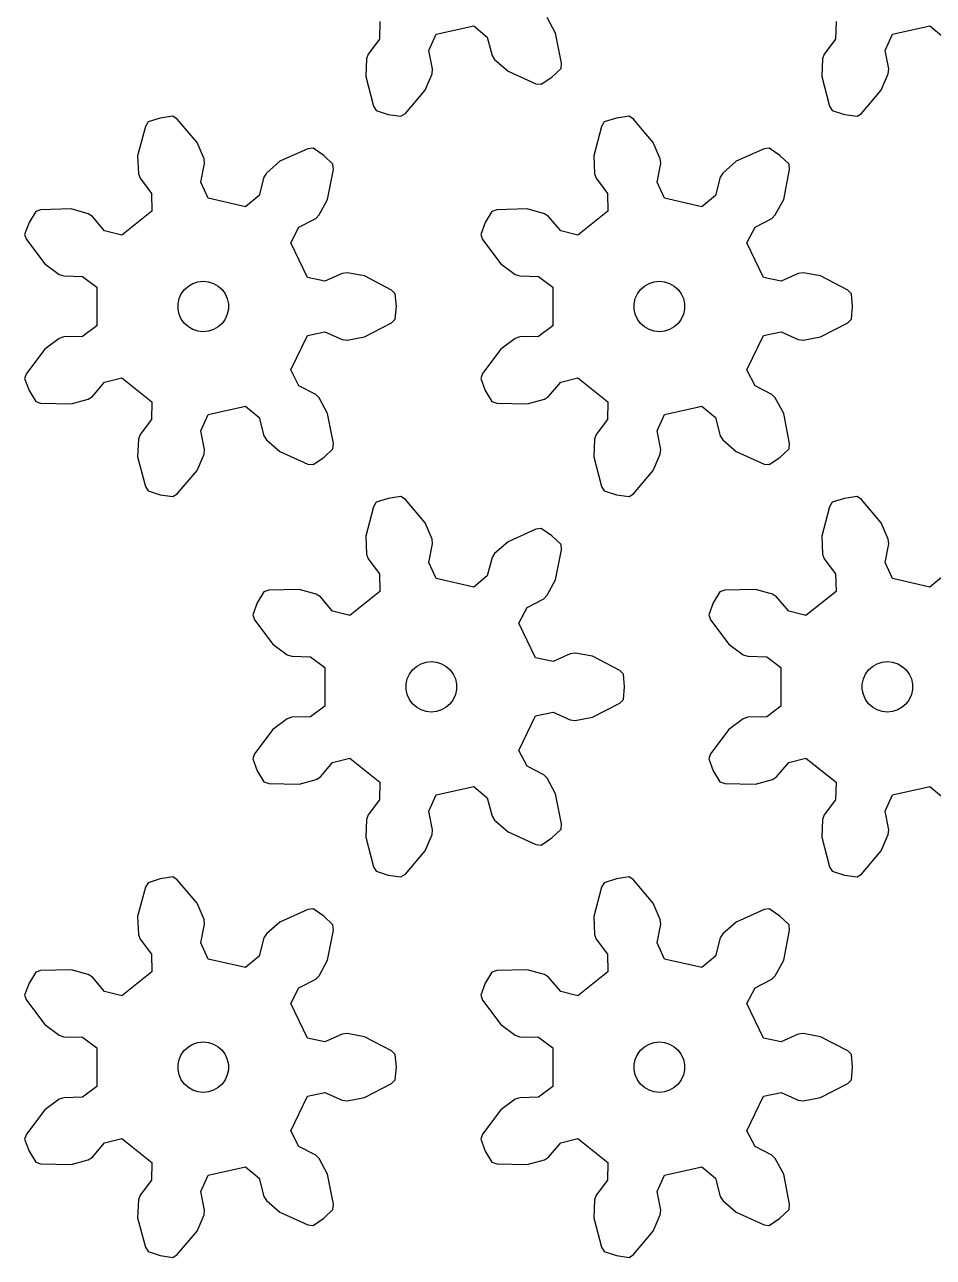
# Model space of a CAD drawing. Extents: x 0 to 211, y 0 to 225.
# Drawn here: x 0 to 53.9, y 0 to 73.1 of the extents above; entities that cross this region are included whole.
import ezdxf

# ---------------------------------------------------------------- set-up
doc = ezdxf.new("R2010")
doc.units = 0

msp = doc.modelspace()

# ---------------------------------------------------------------- linework, layer by layer
for p, q in [((21.068, 73.268), (21.041, 72.214)), ((31.492, 72.566), (30.994, 73.492)), ((48.119, 73.268), (48.091, 72.214)), ((23.979, 71.544), (24.412, 72.505)), ((24.412, 72.505), (26.632, 73.012)), ((26.632, 73.012), (27.439, 72.334)), ((31.842, 70.787), (31.492, 72.566)), ((51.029, 71.544), (51.462, 72.505)), ((51.462, 72.505), (53.682, 73.012)), ((53.682, 73.012), (54.489, 72.334)), ((21.041, 72.214), (20.371, 71.32)), ((27.439, 72.334), (27.721, 71.252)), ((48.091, 72.214), (47.421, 71.32)), ((20.273, 71.045), (20.226, 69.994)), ((20.371, 71.32), (20.273, 71.045)), ((24.195, 70.447), (23.979, 71.544)), ((27.721, 71.252), (27.874, 71.004)), ((27.874, 71.004), (28.666, 70.312)), ((47.323, 71.045), (47.276, 69.994)), ((47.421, 71.32), (47.323, 71.045)), ((51.245, 70.447), (51.029, 71.544)), ((23.75, 69.19), (24.164, 70.157)), ((24.164, 70.157), (24.195, 70.447)), ((28.666, 70.312), (30.323, 69.575)), ((31.261, 69.957), (31.81, 70.482)), ((31.81, 70.482), (31.842, 70.787)), ((50.8, 69.19), (51.214, 70.157)), ((51.214, 70.157), (51.245, 70.447)), ((20.226, 69.994), (20.683, 68.24)), ((30.323, 69.575), (30.627, 69.539)), ((30.627, 69.539), (31.261, 69.957)), ((47.276, 69.994), (47.733, 68.24)), ((22.577, 67.808), (23.75, 69.19)), ((49.628, 67.808), (50.8, 69.19)), ((20.683, 68.24), (20.844, 67.979)), ((20.844, 67.979), (21.566, 67.745)), ((47.733, 68.24), (47.895, 67.979)), ((47.895, 67.979), (48.617, 67.745)), ((7.319, 67.306), (7.158, 67.045)), ((8.041, 67.541), (7.319, 67.306)), ((8.794, 67.643), (8.041, 67.541)), ((9.052, 67.478), (8.794, 67.643)), ((10.225, 66.095), (9.052, 67.478)), ((21.566, 67.745), (22.319, 67.643)), ((22.319, 67.643), (22.577, 67.808)), ((34.369, 67.306), (34.208, 67.045)), ((35.092, 67.541), (34.369, 67.306)), ((35.844, 67.643), (35.092, 67.541)), ((36.103, 67.478), (35.844, 67.643)), ((37.275, 66.095), (36.103, 67.478)), ((48.617, 67.745), (49.369, 67.643)), ((49.369, 67.643), (49.628, 67.808)), ((7.158, 67.045), (6.701, 65.291)), ((34.208, 67.045), (33.751, 65.291)), ((10.639, 65.128), (10.225, 66.095)), ((37.689, 65.128), (37.275, 66.095)), ((6.701, 65.291), (6.748, 64.24)), ((10.669, 64.838), (10.639, 65.128)), ((16.798, 65.71), (15.141, 64.973)), ((17.102, 65.746), (16.798, 65.71)), ((17.736, 65.328), (17.102, 65.746)), ((18.285, 64.803), (17.736, 65.328)), ((33.751, 65.291), (33.798, 64.24)), ((37.72, 64.838), (37.689, 65.128)), ((43.848, 65.71), (42.192, 64.973)), ((44.152, 65.746), (43.848, 65.71)), ((44.786, 65.328), (44.152, 65.746)), ((45.335, 64.803), (44.786, 65.328)), ((10.454, 63.741), (10.669, 64.838)), ((15.141, 64.973), (14.349, 64.281)), ((17.967, 62.72), (18.317, 64.498)), ((18.317, 64.498), (18.285, 64.803)), ((37.504, 63.741), (37.72, 64.838)), ((42.192, 64.973), (41.399, 64.281)), ((45.018, 62.72), (45.367, 64.498)), ((45.367, 64.498), (45.335, 64.803)), ((6.748, 64.24), (6.846, 63.966)), ((6.846, 63.966), (7.516, 63.071)), ((10.887, 62.78), (10.454, 63.741)), ((14.195, 64.034), (13.914, 62.952)), ((14.349, 64.281), (14.195, 64.034)), ((33.798, 64.24), (33.896, 63.966)), ((33.896, 63.966), (34.566, 63.071)), ((37.937, 62.78), (37.504, 63.741)), ((41.246, 64.034), (40.964, 62.952)), ((41.399, 64.281), (41.246, 64.034)), ((7.516, 63.071), (7.543, 62.017)), ((13.914, 62.952), (13.107, 62.273)), ((34.566, 63.071), (34.594, 62.017)), ((40.964, 62.952), (40.157, 62.273)), ((2.758, 62.147), (0.946, 62.092)), ((3.773, 61.867), (2.758, 62.147)), ((13.107, 62.273), (10.887, 62.78)), ((17.469, 61.793), (17.967, 62.72)), ((29.809, 62.147), (27.997, 62.092)), ((30.823, 61.867), (29.809, 62.147)), ((40.157, 62.273), (37.937, 62.78)), ((44.519, 61.793), (45.018, 62.72)), ((0.656, 61.993), (0.267, 61.341)), ((0.946, 62.092), (0.656, 61.993)), ((4.018, 61.711), (3.773, 61.867)), ((4.741, 60.858), (4.018, 61.711)), ((7.543, 62.017), (5.763, 60.597)), ((16.27, 61.073), (17.262, 61.588)), ((17.262, 61.588), (17.469, 61.793)), ((27.707, 61.993), (27.317, 61.341)), ((27.997, 62.092), (27.707, 61.993)), ((31.069, 61.711), (30.823, 61.867)), ((31.792, 60.858), (31.069, 61.711)), ((34.594, 62.017), (32.813, 60.597)), ((43.32, 61.073), (44.312, 61.588)), ((44.312, 61.588), (44.519, 61.793)), ((0.267, 61.341), (0, 60.63)), ((5.763, 60.597), (4.741, 60.858)), ((15.788, 60.135), (16.27, 61.073)), ((27.317, 61.341), (27.05, 60.63)), ((32.813, 60.597), (31.792, 60.858)), ((42.838, 60.135), (43.32, 61.073)), ((0, 60.63), (0.103, 60.341)), ((0.103, 60.341), (1.19, 58.89)), ((16.776, 58.084), (15.788, 60.135)), ((27.05, 60.63), (27.154, 60.341)), ((27.154, 60.341), (28.24, 58.89)), ((43.826, 58.084), (42.838, 60.135)), ((1.19, 58.89), (2.041, 58.272)), ((28.24, 58.89), (29.091, 58.272)), ((2.041, 58.272), (2.317, 58.177)), ((2.317, 58.177), (3.434, 58.143)), ((3.434, 58.143), (4.275, 57.507)), ((9.709, 57.582), (9.981, 57.739)), ((9.981, 57.739), (10.279, 57.836)), ((10.279, 57.836), (10.591, 57.869)), ((10.591, 57.869), (10.903, 57.836)), ((10.903, 57.836), (11.201, 57.739)), ((11.201, 57.739), (11.473, 57.582)), ((17.809, 57.876), (16.776, 58.084)), ((18.831, 58.33), (17.809, 57.876)), ((19.12, 58.364), (18.831, 58.33)), ((20.155, 58.176), (19.12, 58.364)), ((21.764, 57.341), (20.155, 58.176)), ((29.091, 58.272), (29.367, 58.177)), ((29.367, 58.177), (30.484, 58.143)), ((30.484, 58.143), (31.325, 57.507)), ((36.76, 57.582), (37.031, 57.739)), ((37.031, 57.739), (37.33, 57.836)), ((37.33, 57.836), (37.641, 57.869)), ((37.641, 57.869), (37.953, 57.836)), ((37.953, 57.836), (38.252, 57.739)), ((38.252, 57.739), (38.523, 57.582)), ((44.86, 57.876), (43.826, 58.084)), ((45.881, 58.33), (44.86, 57.876)), ((46.171, 58.364), (45.881, 58.33)), ((47.206, 58.176), (46.171, 58.364)), ((48.814, 57.341), (47.206, 58.176)), ((4.275, 57.507), (4.275, 55.23)), ((9.165, 56.832), (9.292, 57.119)), ((9.292, 57.119), (9.476, 57.373)), ((9.476, 57.373), (9.709, 57.582)), ((11.473, 57.582), (11.706, 57.373)), ((11.706, 57.373), (11.89, 57.119)), ((11.89, 57.119), (12.018, 56.832)), ((21.982, 57.125), (21.764, 57.341)), ((22.05, 56.369), (21.982, 57.125)), ((31.325, 57.507), (31.325, 55.23)), ((36.215, 56.832), (36.342, 57.119)), ((36.342, 57.119), (36.527, 57.373)), ((36.527, 57.373), (36.76, 57.582)), ((38.523, 57.582), (38.756, 57.373)), ((38.756, 57.373), (38.94, 57.119)), ((38.94, 57.119), (39.068, 56.832)), ((49.033, 57.125), (48.814, 57.341)), ((49.101, 56.369), (49.033, 57.125)), ((9.099, 56.526), (9.165, 56.832)), ((9.099, 56.212), (9.099, 56.526)), ((12.018, 56.832), (12.083, 56.526)), ((12.083, 56.526), (12.083, 56.212)), ((21.982, 55.613), (22.05, 56.369)), ((36.15, 56.526), (36.215, 56.832)), ((36.15, 56.212), (36.15, 56.526)), ((39.068, 56.832), (39.133, 56.526)), ((39.133, 56.526), (39.133, 56.212)), ((49.033, 55.613), (49.101, 56.369)), ((9.165, 55.905), (9.099, 56.212)), ((9.292, 55.619), (9.165, 55.905)), ((9.476, 55.365), (9.292, 55.619)), ((11.89, 55.619), (11.706, 55.365)), ((12.018, 55.905), (11.89, 55.619)), ((12.083, 56.212), (12.018, 55.905)), ((21.764, 55.397), (21.982, 55.613)), ((36.215, 55.905), (36.15, 56.212)), ((36.342, 55.619), (36.215, 55.905)), ((36.527, 55.365), (36.342, 55.619)), ((38.94, 55.619), (38.756, 55.365)), ((39.068, 55.905), (38.94, 55.619)), ((39.133, 56.212), (39.068, 55.905)), ((48.814, 55.397), (49.033, 55.613)), ((4.275, 55.23), (3.434, 54.594)), ((9.709, 55.155), (9.476, 55.365)), ((9.981, 54.999), (9.709, 55.155)), ((10.279, 54.902), (9.981, 54.999)), ((10.591, 54.869), (10.279, 54.902)), ((10.903, 54.902), (10.591, 54.869)), ((11.201, 54.999), (10.903, 54.902)), ((11.473, 55.155), (11.201, 54.999)), ((11.706, 55.365), (11.473, 55.155)), ((16.776, 54.654), (17.809, 54.862)), ((17.809, 54.862), (18.831, 54.408)), ((20.155, 54.562), (21.764, 55.397)), ((31.325, 55.23), (30.484, 54.594)), ((36.76, 55.155), (36.527, 55.365)), ((37.031, 54.999), (36.76, 55.155)), ((37.33, 54.902), (37.031, 54.999)), ((37.641, 54.869), (37.33, 54.902)), ((37.953, 54.902), (37.641, 54.869)), ((38.252, 54.999), (37.953, 54.902)), ((38.523, 55.155), (38.252, 54.999)), ((38.756, 55.365), (38.523, 55.155)), ((43.826, 54.654), (44.86, 54.862)), ((44.86, 54.862), (45.881, 54.408)), ((47.206, 54.562), (48.814, 55.397)), ((2.041, 54.466), (1.19, 53.847)), ((2.317, 54.561), (2.041, 54.466)), ((3.434, 54.594), (2.317, 54.561)), ((15.788, 52.603), (16.776, 54.654)), ((18.831, 54.408), (19.12, 54.373)), ((19.12, 54.373), (20.155, 54.562)), ((29.091, 54.466), (28.24, 53.847)), ((29.367, 54.561), (29.091, 54.466)), ((30.484, 54.594), (29.367, 54.561)), ((42.838, 52.603), (43.826, 54.654)), ((45.881, 54.408), (46.171, 54.373)), ((46.171, 54.373), (47.206, 54.562)), ((1.19, 53.847), (0.103, 52.397)), ((28.24, 53.847), (27.154, 52.397)), ((0.103, 52.397), (0, 52.108)), ((0, 52.108), (0.267, 51.397)), ((4.741, 51.88), (5.763, 52.141)), ((5.763, 52.141), (7.543, 50.721)), ((16.27, 51.665), (15.788, 52.603)), ((27.154, 52.397), (27.05, 52.108)), ((27.05, 52.108), (27.317, 51.397)), ((31.792, 51.88), (32.813, 52.141)), ((32.813, 52.141), (34.594, 50.721)), ((43.32, 51.665), (42.838, 52.603)), ((0.267, 51.397), (0.656, 50.745)), ((4.018, 51.027), (4.741, 51.88)), ((17.262, 51.149), (16.27, 51.665)), ((27.317, 51.397), (27.707, 50.745)), ((31.069, 51.027), (31.792, 51.88)), ((44.312, 51.149), (43.32, 51.665)), ((0.656, 50.745), (0.946, 50.646)), ((0.946, 50.646), (2.758, 50.591)), ((2.758, 50.591), (3.773, 50.87)), ((3.773, 50.87), (4.018, 51.027)), ((7.543, 50.721), (7.516, 49.667)), ((10.887, 49.958), (13.107, 50.464)), ((13.107, 50.464), (13.914, 49.786)), ((17.469, 50.945), (17.262, 51.149)), ((17.967, 50.018), (17.469, 50.945)), ((27.707, 50.745), (27.997, 50.646)), ((27.997, 50.646), (29.809, 50.591)), ((29.809, 50.591), (30.823, 50.87)), ((30.823, 50.87), (31.069, 51.027)), ((34.594, 50.721), (34.566, 49.667)), ((37.937, 49.958), (40.157, 50.464)), ((40.157, 50.464), (40.964, 49.786)), ((44.519, 50.945), (44.312, 51.149)), ((45.018, 50.018), (44.519, 50.945)), ((10.454, 48.996), (10.887, 49.958)), ((13.914, 49.786), (14.195, 48.704)), ((18.317, 48.24), (17.967, 50.018)), ((37.504, 48.996), (37.937, 49.958)), ((40.964, 49.786), (41.246, 48.704)), ((45.367, 48.24), (45.018, 50.018)), ((7.516, 49.667), (6.846, 48.772)), ((10.669, 47.899), (10.454, 48.996)), ((34.566, 49.667), (33.896, 48.772)), ((37.72, 47.899), (37.504, 48.996)), ((6.748, 48.498), (6.701, 47.447)), ((6.846, 48.772), (6.748, 48.498)), ((14.195, 48.704), (14.349, 48.456)), ((14.349, 48.456), (15.141, 47.765)), ((18.285, 47.934), (18.317, 48.24)), ((33.798, 48.498), (33.751, 47.447)), ((33.896, 48.772), (33.798, 48.498)), ((41.246, 48.704), (41.399, 48.456)), ((41.399, 48.456), (42.192, 47.765)), ((45.335, 47.934), (45.367, 48.24)), ((10.225, 46.642), (10.639, 47.61)), ((10.639, 47.61), (10.669, 47.899)), ((15.141, 47.765), (16.798, 47.028)), ((17.736, 47.41), (18.285, 47.934)), ((37.275, 46.642), (37.689, 47.61)), ((37.689, 47.61), (37.72, 47.899)), ((42.192, 47.765), (43.848, 47.028)), ((44.786, 47.41), (45.335, 47.934)), ((6.701, 47.447), (7.158, 45.693)), ((16.798, 47.028), (17.102, 46.991)), ((17.102, 46.991), (17.736, 47.41)), ((33.751, 47.447), (34.208, 45.693)), ((43.848, 47.028), (44.152, 46.991)), ((44.152, 46.991), (44.786, 47.41)), ((9.052, 45.26), (10.225, 46.642)), ((36.103, 45.26), (37.275, 46.642)), ((7.158, 45.693), (7.319, 45.432)), ((7.319, 45.432), (8.041, 45.197)), ((34.208, 45.693), (34.369, 45.432)), ((34.369, 45.432), (35.092, 45.197)), ((8.041, 45.197), (8.794, 45.095)), ((8.794, 45.095), (9.052, 45.26)), ((20.844, 44.759), (20.683, 44.498)), ((21.566, 44.993), (20.844, 44.759)), ((22.319, 45.095), (21.566, 44.993)), ((22.577, 44.93), (22.319, 45.095)), ((23.75, 43.548), (22.577, 44.93)), ((35.092, 45.197), (35.844, 45.095)), ((35.844, 45.095), (36.103, 45.26)), ((47.895, 44.759), (47.733, 44.498)), ((48.617, 44.993), (47.895, 44.759)), ((49.369, 45.095), (48.617, 44.993)), ((49.628, 44.93), (49.369, 45.095)), ((50.8, 43.548), (49.628, 44.93)), ((20.683, 44.498), (20.226, 42.744)), ((47.733, 44.498), (47.276, 42.744)), ((24.164, 42.581), (23.75, 43.548)), ((30.323, 43.162), (28.666, 42.426)), ((30.627, 43.199), (30.323, 43.162)), ((31.261, 42.78), (30.627, 43.199)), ((51.214, 42.581), (50.8, 43.548)), ((20.226, 42.744), (20.273, 41.693)), ((24.195, 42.291), (24.164, 42.581)), ((28.666, 42.426), (27.874, 41.734)), ((31.81, 42.256), (31.261, 42.78)), ((47.276, 42.744), (47.323, 41.693)), ((51.245, 42.291), (51.214, 42.581)), ((20.273, 41.693), (20.371, 41.418)), ((23.979, 41.194), (24.195, 42.291)), ((27.874, 41.734), (27.721, 41.486)), ((31.492, 40.172), (31.842, 41.951)), ((31.842, 41.951), (31.81, 42.256)), ((47.323, 41.693), (47.421, 41.418)), ((51.029, 41.194), (51.245, 42.291)), ((20.371, 41.418), (21.041, 40.523)), ((24.412, 40.233), (23.979, 41.194)), ((27.721, 41.486), (27.439, 40.404)), ((47.421, 41.418), (48.091, 40.523)), ((51.462, 40.233), (51.029, 41.194)), ((21.041, 40.523), (21.068, 39.469)), ((26.632, 39.726), (24.412, 40.233)), ((27.439, 40.404), (26.632, 39.726)), ((48.091, 40.523), (48.119, 39.469)), ((53.682, 39.726), (51.462, 40.233)), ((54.489, 40.404), (53.682, 39.726)), ((14.472, 39.544), (14.181, 39.445)), ((16.283, 39.599), (14.472, 39.544)), ((17.298, 39.32), (16.283, 39.599)), ((21.068, 39.469), (19.288, 38.05)), ((30.994, 39.245), (31.492, 40.172)), ((41.522, 39.544), (41.232, 39.445)), ((43.334, 39.599), (41.522, 39.544)), ((44.348, 39.32), (43.334, 39.599)), ((48.119, 39.469), (46.338, 38.05)), ((13.792, 38.793), (13.525, 38.082)), ((14.181, 39.445), (13.792, 38.793)), ((17.543, 39.163), (17.298, 39.32)), ((18.267, 38.311), (17.543, 39.163)), ((29.795, 38.525), (30.787, 39.041)), ((30.787, 39.041), (30.994, 39.245)), ((40.842, 38.793), (40.575, 38.082)), ((41.232, 39.445), (40.842, 38.793)), ((44.594, 39.163), (44.348, 39.32)), ((45.317, 38.311), (44.594, 39.163)), ((13.525, 38.082), (13.629, 37.794)), ((19.288, 38.05), (18.267, 38.311)), ((29.313, 37.588), (29.795, 38.525)), ((40.575, 38.082), (40.679, 37.794)), ((46.338, 38.05), (45.317, 38.311)), ((13.629, 37.794), (14.715, 36.343)), ((30.301, 35.536), (29.313, 37.588)), ((40.679, 37.794), (41.765, 36.343)), ((14.715, 36.343), (15.566, 35.724)), ((32.645, 35.817), (32.356, 35.782)), ((33.68, 35.629), (32.645, 35.817)), ((41.765, 36.343), (42.616, 35.724)), ((15.566, 35.724), (15.842, 35.63)), ((15.842, 35.63), (16.959, 35.596)), ((16.959, 35.596), (17.8, 34.96)), ((23.235, 35.035), (23.506, 35.192)), ((23.506, 35.192), (23.804, 35.289)), ((23.804, 35.289), (24.116, 35.321)), ((24.116, 35.321), (24.428, 35.289)), ((24.428, 35.289), (24.726, 35.192)), ((24.726, 35.192), (24.998, 35.035)), ((31.335, 35.328), (30.301, 35.536)), ((32.356, 35.782), (31.335, 35.328)), ((35.289, 34.793), (33.68, 35.629)), ((42.616, 35.724), (42.892, 35.63)), ((42.892, 35.63), (44.009, 35.596)), ((44.009, 35.596), (44.85, 34.96)), ((50.285, 35.035), (50.557, 35.192)), ((50.557, 35.192), (50.855, 35.289)), ((50.855, 35.289), (51.167, 35.321)), ((51.167, 35.321), (51.478, 35.289)), ((51.478, 35.289), (51.777, 35.192)), ((51.777, 35.192), (52.048, 35.035)), ((17.8, 34.96), (17.8, 32.683)), ((22.69, 34.285), (22.817, 34.571)), ((22.817, 34.571), (23.002, 34.825)), ((23.002, 34.825), (23.235, 35.035)), ((24.998, 35.035), (25.231, 34.825)), ((25.231, 34.825), (25.415, 34.571)), ((25.415, 34.571), (25.543, 34.285)), ((35.507, 34.578), (35.289, 34.793)), ((35.575, 33.821), (35.507, 34.578)), ((44.85, 34.96), (44.85, 32.683)), ((49.74, 34.285), (49.868, 34.571)), ((49.868, 34.571), (50.052, 34.825)), ((50.052, 34.825), (50.285, 35.035)), ((52.048, 35.035), (52.281, 34.825)), ((52.281, 34.825), (52.466, 34.571)), ((52.466, 34.571), (52.593, 34.285)), ((22.625, 33.978), (22.69, 34.285)), ((22.625, 33.665), (22.625, 33.978)), ((22.69, 33.358), (22.625, 33.665)), ((25.543, 34.285), (25.608, 33.978)), ((25.608, 33.665), (25.543, 33.358)), ((25.608, 33.978), (25.608, 33.665)), ((35.507, 33.065), (35.575, 33.821)), ((49.675, 33.978), (49.74, 34.285)), ((49.675, 33.665), (49.675, 33.978)), ((49.74, 33.358), (49.675, 33.665)), ((52.593, 34.285), (52.658, 33.978)), ((52.658, 33.665), (52.593, 33.358)), ((52.658, 33.978), (52.658, 33.665)), ((22.817, 33.071), (22.69, 33.358)), ((23.002, 32.818), (22.817, 33.071)), ((25.415, 33.071), (25.231, 32.818)), ((25.543, 33.358), (25.415, 33.071)), ((35.289, 32.85), (35.507, 33.065)), ((49.868, 33.071), (49.74, 33.358)), ((50.052, 32.818), (49.868, 33.071)), ((52.466, 33.071), (52.281, 32.818)), ((52.593, 33.358), (52.466, 33.071)), ((17.8, 32.683), (16.959, 32.047)), ((23.235, 32.608), (23.002, 32.818)), ((23.506, 32.451), (23.235, 32.608)), ((23.804, 32.354), (23.506, 32.451)), ((24.116, 32.321), (23.804, 32.354)), ((24.428, 32.354), (24.116, 32.321)), ((24.726, 32.451), (24.428, 32.354)), ((24.998, 32.608), (24.726, 32.451)), ((25.231, 32.818), (24.998, 32.608)), ((30.301, 32.107), (31.335, 32.315)), ((31.335, 32.315), (32.356, 31.86)), ((33.68, 32.014), (35.289, 32.85)), ((44.85, 32.683), (44.009, 32.047)), ((50.285, 32.608), (50.052, 32.818)), ((50.557, 32.451), (50.285, 32.608)), ((50.855, 32.354), (50.557, 32.451)), ((51.167, 32.321), (50.855, 32.354)), ((51.478, 32.354), (51.167, 32.321)), ((51.777, 32.451), (51.478, 32.354)), ((52.048, 32.608), (51.777, 32.451)), ((52.281, 32.818), (52.048, 32.608)), ((15.566, 31.919), (14.715, 31.3)), ((15.842, 32.013), (15.566, 31.919)), ((16.959, 32.047), (15.842, 32.013)), ((29.313, 30.055), (30.301, 32.107)), ((32.356, 31.86), (32.645, 31.826)), ((32.645, 31.826), (33.68, 32.014)), ((42.616, 31.919), (41.765, 31.3)), ((42.892, 32.013), (42.616, 31.919)), ((44.009, 32.047), (42.892, 32.013)), ((14.715, 31.3), (13.629, 29.849)), ((41.765, 31.3), (40.679, 29.849)), ((29.795, 29.117), (29.313, 30.055)), ((13.629, 29.849), (13.525, 29.56)), ((13.525, 29.56), (13.792, 28.849)), ((17.543, 28.48), (18.267, 29.332)), ((18.267, 29.332), (19.288, 29.593)), ((19.288, 29.593), (21.068, 28.173)), ((40.679, 29.849), (40.575, 29.56)), ((40.575, 29.56), (40.842, 28.849)), ((44.594, 28.48), (45.317, 29.332)), ((45.317, 29.332), (46.338, 29.593)), ((46.338, 29.593), (48.119, 28.173)), ((13.792, 28.849), (14.181, 28.198)), ((30.787, 28.602), (29.795, 29.117)), ((30.994, 28.397), (30.787, 28.602)), ((40.842, 28.849), (41.232, 28.198)), ((14.181, 28.198), (14.472, 28.098)), ((14.472, 28.098), (16.283, 28.043)), ((16.283, 28.043), (17.298, 28.323)), ((17.298, 28.323), (17.543, 28.48)), ((21.068, 28.173), (21.041, 27.119)), ((24.412, 27.41), (26.632, 27.917)), ((26.632, 27.917), (27.439, 27.238)), ((31.492, 27.471), (30.994, 28.397)), ((41.232, 28.198), (41.522, 28.098)), ((41.522, 28.098), (43.334, 28.043)), ((43.334, 28.043), (44.348, 28.323)), ((44.348, 28.323), (44.594, 28.48)), ((48.119, 28.173), (48.091, 27.119)), ((51.462, 27.41), (53.682, 27.917)), ((53.682, 27.917), (54.489, 27.238)), ((21.041, 27.119), (20.371, 26.225)), ((23.979, 26.449), (24.412, 27.41)), ((27.439, 27.238), (27.721, 26.157)), ((31.842, 25.692), (31.492, 27.471)), ((48.091, 27.119), (47.421, 26.225)), ((51.029, 26.449), (51.462, 27.41)), ((24.195, 25.352), (23.979, 26.449)), ((51.245, 25.352), (51.029, 26.449)), ((20.273, 25.95), (20.226, 24.899)), ((20.371, 26.225), (20.273, 25.95)), ((27.721, 26.157), (27.874, 25.909)), ((27.874, 25.909), (28.666, 25.217)), ((31.81, 25.387), (31.842, 25.692)), ((47.323, 25.95), (47.276, 24.899)), ((47.421, 26.225), (47.323, 25.95)), ((20.226, 24.899), (20.683, 23.145)), ((23.75, 24.095), (24.164, 25.062)), ((24.164, 25.062), (24.195, 25.352)), ((28.666, 25.217), (30.323, 24.48)), ((30.627, 24.444), (31.261, 24.862)), ((31.261, 24.862), (31.81, 25.387)), ((47.276, 24.899), (47.733, 23.145)), ((50.8, 24.095), (51.214, 25.062)), ((51.214, 25.062), (51.245, 25.352)), ((30.323, 24.48), (30.627, 24.444)), ((22.577, 22.713), (23.75, 24.095)), ((49.628, 22.713), (50.8, 24.095)), ((20.683, 23.145), (20.844, 22.884)), ((20.844, 22.884), (21.566, 22.649)), ((22.319, 22.548), (22.577, 22.713)), ((47.733, 23.145), (47.895, 22.884)), ((47.895, 22.884), (48.617, 22.649)), ((49.369, 22.548), (49.628, 22.713)), ((7.158, 21.95), (6.701, 20.196)), ((7.319, 22.211), (7.158, 21.95)), ((8.041, 22.446), (7.319, 22.211)), ((8.794, 22.548), (8.041, 22.446)), ((9.052, 22.383), (8.794, 22.548)), ((10.225, 21), (9.052, 22.383)), ((21.566, 22.649), (22.319, 22.548)), ((34.208, 21.95), (33.751, 20.196)), ((34.369, 22.211), (34.208, 21.95)), ((35.092, 22.446), (34.369, 22.211)), ((35.844, 22.548), (35.092, 22.446)), ((36.103, 22.383), (35.844, 22.548)), ((37.275, 21), (36.103, 22.383)), ((48.617, 22.649), (49.369, 22.548)), ((10.639, 20.033), (10.225, 21)), ((16.798, 20.615), (15.141, 19.878)), ((17.102, 20.651), (16.798, 20.615)), ((17.736, 20.233), (17.102, 20.651)), ((37.689, 20.033), (37.275, 21)), ((43.848, 20.615), (42.192, 19.878)), ((44.152, 20.651), (43.848, 20.615)), ((44.786, 20.233), (44.152, 20.651)), ((6.701, 20.196), (6.748, 19.145)), ((10.454, 18.646), (10.669, 19.743)), ((10.669, 19.743), (10.639, 20.033)), ((15.141, 19.878), (14.349, 19.186)), ((18.285, 19.708), (17.736, 20.233)), ((33.751, 20.196), (33.798, 19.145)), ((37.504, 18.646), (37.72, 19.743)), ((37.72, 19.743), (37.689, 20.033)), ((42.192, 19.878), (41.399, 19.186)), ((45.335, 19.708), (44.786, 20.233)), ((6.748, 19.145), (6.846, 18.871)), ((14.349, 19.186), (14.195, 18.938)), ((17.967, 17.624), (18.317, 19.403)), ((18.317, 19.403), (18.285, 19.708)), ((33.798, 19.145), (33.896, 18.871)), ((41.399, 19.186), (41.246, 18.938)), ((45.018, 17.624), (45.367, 19.403)), ((45.367, 19.403), (45.335, 19.708)), ((6.846, 18.871), (7.516, 17.976)), ((10.887, 17.685), (10.454, 18.646)), ((14.195, 18.938), (13.914, 17.857)), ((33.896, 18.871), (34.566, 17.976)), ((37.937, 17.685), (37.504, 18.646)), ((41.246, 18.938), (40.964, 17.857)), ((7.516, 17.976), (7.543, 16.922)), ((13.107, 17.178), (10.887, 17.685)), ((13.914, 17.857), (13.107, 17.178)), ((17.469, 16.698), (17.967, 17.624)), ((34.566, 17.976), (34.594, 16.922)), ((40.157, 17.178), (37.937, 17.685)), ((40.964, 17.857), (40.157, 17.178)), ((44.519, 16.698), (45.018, 17.624)), ((0.656, 16.898), (0.267, 16.246)), ((0.946, 16.997), (0.656, 16.898)), ((2.758, 17.052), (0.946, 16.997)), ((3.773, 16.772), (2.758, 17.052)), ((7.543, 16.922), (5.763, 15.502)), ((27.707, 16.898), (27.317, 16.246)), ((27.997, 16.997), (27.707, 16.898)), ((29.809, 17.052), (27.997, 16.997)), ((30.823, 16.772), (29.809, 17.052)), ((34.594, 16.922), (32.813, 15.502)), ((0.267, 16.246), (0, 15.535)), ((4.018, 16.616), (3.773, 16.772)), ((4.741, 15.763), (4.018, 16.616)), ((16.27, 15.978), (17.262, 16.493)), ((17.262, 16.493), (17.469, 16.698)), ((27.317, 16.246), (27.05, 15.535)), ((31.069, 16.616), (30.823, 16.772)), ((31.792, 15.763), (31.069, 16.616)), ((43.32, 15.978), (44.312, 16.493)), ((44.312, 16.493), (44.519, 16.698)), ((0, 15.535), (0.103, 15.246)), ((5.763, 15.502), (4.741, 15.763)), ((15.788, 15.04), (16.27, 15.978)), ((27.05, 15.535), (27.154, 15.246)), ((32.813, 15.502), (31.792, 15.763)), ((42.838, 15.04), (43.32, 15.978)), ((0.103, 15.246), (1.19, 13.795)), ((16.776, 12.988), (15.788, 15.04)), ((27.154, 15.246), (28.24, 13.795)), ((43.826, 12.988), (42.838, 15.04)), ((1.19, 13.795), (2.041, 13.176)), ((2.041, 13.176), (2.317, 13.082)), ((18.831, 13.235), (17.809, 12.78)), ((19.12, 13.269), (18.831, 13.235)), ((20.155, 13.081), (19.12, 13.269)), ((28.24, 13.795), (29.091, 13.176)), ((29.091, 13.176), (29.367, 13.082)), ((45.881, 13.235), (44.86, 12.78)), ((46.171, 13.269), (45.881, 13.235)), ((47.206, 13.081), (46.171, 13.269)), ((2.317, 13.082), (3.434, 13.048)), ((3.434, 13.048), (4.275, 12.412)), ((9.476, 12.277), (9.709, 12.487)), ((9.709, 12.487), (9.981, 12.644)), ((9.981, 12.644), (10.279, 12.741)), ((10.279, 12.741), (10.591, 12.774)), ((10.591, 12.774), (10.903, 12.741)), ((10.903, 12.741), (11.201, 12.644)), ((11.201, 12.644), (11.473, 12.487)), ((11.473, 12.487), (11.706, 12.277)), ((17.809, 12.78), (16.776, 12.988)), ((21.764, 12.245), (20.155, 13.081)), ((29.367, 13.082), (30.484, 13.048)), ((30.484, 13.048), (31.325, 12.412)), ((36.527, 12.277), (36.76, 12.487)), ((36.76, 12.487), (37.031, 12.644)), ((37.031, 12.644), (37.33, 12.741)), ((37.33, 12.741), (37.641, 12.774)), ((37.641, 12.774), (37.953, 12.741)), ((37.953, 12.741), (38.252, 12.644)), ((38.252, 12.644), (38.523, 12.487)), ((38.523, 12.487), (38.756, 12.277)), ((44.86, 12.78), (43.826, 12.988)), ((48.814, 12.245), (47.206, 13.081)), ((4.275, 12.412), (4.275, 10.135)), ((9.099, 11.431), (9.165, 11.737)), ((9.165, 11.737), (9.292, 12.024)), ((9.292, 12.024), (9.476, 12.277)), ((11.706, 12.277), (11.89, 12.024)), ((11.89, 12.024), (12.018, 11.737)), ((12.018, 11.737), (12.083, 11.431)), ((21.982, 12.03), (21.764, 12.245)), ((22.05, 11.274), (21.982, 12.03)), ((31.325, 12.412), (31.325, 10.135)), ((36.15, 11.431), (36.215, 11.737)), ((36.215, 11.737), (36.342, 12.024)), ((36.342, 12.024), (36.527, 12.277)), ((38.756, 12.277), (38.94, 12.024)), ((38.94, 12.024), (39.068, 11.737)), ((39.068, 11.737), (39.133, 11.431)), ((49.033, 12.03), (48.814, 12.245)), ((49.101, 11.274), (49.033, 12.03)), ((9.099, 11.117), (9.099, 11.431)), ((9.165, 10.81), (9.099, 11.117)), ((12.083, 11.117), (12.018, 10.81)), ((12.083, 11.431), (12.083, 11.117)), ((21.982, 10.518), (22.05, 11.274)), ((36.15, 11.117), (36.15, 11.431)), ((36.215, 10.81), (36.15, 11.117)), ((39.133, 11.117), (39.068, 10.81)), ((39.133, 11.431), (39.133, 11.117)), ((49.033, 10.518), (49.101, 11.274)), ((9.292, 10.524), (9.165, 10.81)), ((9.476, 10.27), (9.292, 10.524)), ((9.709, 10.06), (9.476, 10.27)), ((11.706, 10.27), (11.473, 10.06)), ((11.89, 10.524), (11.706, 10.27)), ((12.018, 10.81), (11.89, 10.524)), ((20.155, 9.466), (21.764, 10.302)), ((21.764, 10.302), (21.982, 10.518)), ((36.342, 10.524), (36.215, 10.81)), ((36.527, 10.27), (36.342, 10.524)), ((36.76, 10.06), (36.527, 10.27)), ((38.756, 10.27), (38.523, 10.06)), ((38.94, 10.524), (38.756, 10.27)), ((39.068, 10.81), (38.94, 10.524)), ((47.206, 9.466), (48.814, 10.302)), ((48.814, 10.302), (49.033, 10.518)), ((4.275, 10.135), (3.434, 9.499)), ((9.981, 9.903), (9.709, 10.06)), ((10.279, 9.807), (9.981, 9.903)), ((10.591, 9.774), (10.279, 9.807)), ((10.903, 9.807), (10.591, 9.774)), ((11.201, 9.903), (10.903, 9.807)), ((11.473, 10.06), (11.201, 9.903)), ((15.788, 7.507), (16.776, 9.559)), ((16.776, 9.559), (17.809, 9.767)), ((17.809, 9.767), (18.831, 9.313)), ((31.325, 10.135), (30.484, 9.499)), ((37.031, 9.903), (36.76, 10.06)), ((37.33, 9.807), (37.031, 9.903)), ((37.641, 9.774), (37.33, 9.807)), ((37.953, 9.807), (37.641, 9.774)), ((38.252, 9.903), (37.953, 9.807)), ((38.523, 10.06), (38.252, 9.903)), ((42.838, 7.507), (43.826, 9.559)), ((43.826, 9.559), (44.86, 9.767)), ((44.86, 9.767), (45.881, 9.313)), ((2.041, 9.371), (1.19, 8.752)), ((2.317, 9.465), (2.041, 9.371)), ((3.434, 9.499), (2.317, 9.465)), ((18.831, 9.313), (19.12, 9.278)), ((19.12, 9.278), (20.155, 9.466)), ((29.091, 9.371), (28.24, 8.752)), ((29.367, 9.465), (29.091, 9.371)), ((30.484, 9.499), (29.367, 9.465)), ((45.881, 9.313), (46.171, 9.278)), ((46.171, 9.278), (47.206, 9.466)), ((1.19, 8.752), (0.103, 7.302)), ((28.24, 8.752), (27.154, 7.302)), ((16.27, 6.57), (15.788, 7.507)), ((43.32, 6.57), (42.838, 7.507)), ((0.103, 7.302), (0, 7.013)), ((0, 7.013), (0.267, 6.302)), ((4.018, 5.932), (4.741, 6.784)), ((4.741, 6.784), (5.763, 7.045)), ((5.763, 7.045), (7.543, 5.626)), ((27.154, 7.302), (27.05, 7.013)), ((27.05, 7.013), (27.317, 6.302)), ((31.069, 5.932), (31.792, 6.784)), ((31.792, 6.784), (32.813, 7.045)), ((32.813, 7.045), (34.594, 5.626)), ((0.267, 6.302), (0.656, 5.65)), ((3.773, 5.775), (4.018, 5.932)), ((17.262, 6.054), (16.27, 6.57)), ((17.469, 5.85), (17.262, 6.054)), ((17.967, 4.923), (17.469, 5.85)), ((27.317, 6.302), (27.707, 5.65)), ((30.823, 5.775), (31.069, 5.932)), ((44.312, 6.054), (43.32, 6.57)), ((44.519, 5.85), (44.312, 6.054)), ((45.018, 4.923), (44.519, 5.85)), ((0.656, 5.65), (0.946, 5.551)), ((0.946, 5.551), (2.758, 5.496)), ((2.758, 5.496), (3.773, 5.775)), ((7.543, 5.626), (7.516, 4.572)), ((10.887, 4.863), (13.107, 5.369)), ((13.107, 5.369), (13.914, 4.691)), ((27.707, 5.65), (27.997, 5.551)), ((27.997, 5.551), (29.809, 5.496)), ((29.809, 5.496), (30.823, 5.775)), ((34.594, 5.626), (34.566, 4.572)), ((37.937, 4.863), (40.157, 5.369)), ((40.157, 5.369), (40.964, 4.691)), ((7.516, 4.572), (6.846, 3.677)), ((10.454, 3.901), (10.887, 4.863)), ((13.914, 4.691), (14.195, 3.609)), ((18.317, 3.144), (17.967, 4.923)), ((34.566, 4.572), (33.896, 3.677)), ((37.504, 3.901), (37.937, 4.863)), ((40.964, 4.691), (41.246, 3.609)), ((45.367, 3.144), (45.018, 4.923)), ((6.846, 3.677), (6.748, 3.403)), ((10.669, 2.804), (10.454, 3.901)), ((33.896, 3.677), (33.798, 3.403)), ((37.72, 2.804), (37.504, 3.901)), ((6.748, 3.403), (6.701, 2.352)), ((14.195, 3.609), (14.349, 3.361)), ((14.349, 3.361), (15.141, 2.669)), ((18.285, 2.839), (18.317, 3.144)), ((33.798, 3.403), (33.751, 2.352)), ((41.246, 3.609), (41.399, 3.361)), ((41.399, 3.361), (42.192, 2.669)), ((45.335, 2.839), (45.367, 3.144)), ((6.701, 2.352), (7.158, 0.597)), ((10.225, 1.547), (10.639, 2.514)), ((10.639, 2.514), (10.669, 2.804)), ((15.141, 2.669), (16.798, 1.933)), ((17.102, 1.896), (17.736, 2.315)), ((17.736, 2.315), (18.285, 2.839)), ((33.751, 2.352), (34.208, 0.597)), ((37.275, 1.547), (37.689, 2.514)), ((37.689, 2.514), (37.72, 2.804)), ((42.192, 2.669), (43.848, 1.933)), ((44.152, 1.896), (44.786, 2.315)), ((44.786, 2.315), (45.335, 2.839)), ((9.052, 0.165), (10.225, 1.547)), ((16.798, 1.933), (17.102, 1.896)), ((36.103, 0.165), (37.275, 1.547)), ((43.848, 1.933), (44.152, 1.896)), ((7.158, 0.597), (7.319, 0.337)), ((7.319, 0.337), (8.041, 0.102)), ((8.041, 0.102), (8.794, 0)), ((8.794, 0), (9.052, 0.165)), ((34.208, 0.597), (34.369, 0.337)), ((34.369, 0.337), (35.092, 0.102)), ((35.092, 0.102), (35.844, 0)), ((35.844, 0), (36.103, 0.165))]:
    msp.add_line(p, q)

doc.saveas('drawing.dxf')
